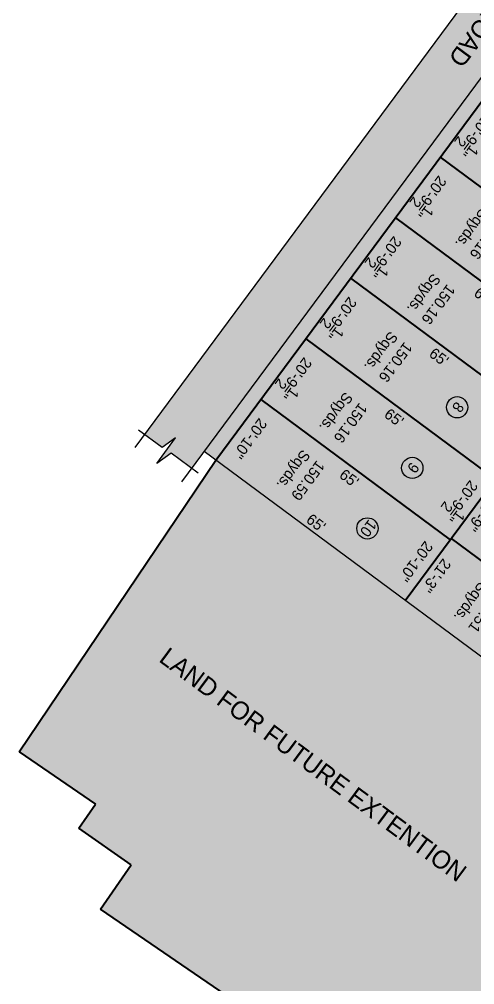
# Model space of a CAD drawing. Header units: inches. Extents: x 762346 to 770488, y 234893 to 242941.
# Drawn here: x 762904 to 764412, y 237923 to 241118 of the extents above; entities that cross this region are included whole.
import ezdxf

# ---------------------------------------------------------------- set-up
doc = ezdxf.new("R2010")
doc.units = ezdxf.units.IN
doc.header["$MEASUREMENT"] = 0
doc.header["$PDMODE"] = 66
doc.layers.get('Defpoints').update_dxf_attribs({"lineweight": 0})
doc.layers.add('DIM', color=5, linetype='Continuous', lineweight=0)
doc.layers.add('Main Road', color=7, linetype='Continuous')
doc.layers.add('Text', color=7, linetype='Continuous')
doc.styles.get("Standard").update_dxf_attribs({"font": 'comic.ttf'})
doc.dimstyles.new('SEC', dxfattribs={"dimtxt": 10, "dimasz": 0.18, "dimexe": 2, "dimexo": 2.0625, "dimgap": 0.25, "dimtad": 0, "dimdec": 1, "dimrnd": 0.0025, "dimzin": 0, "dimdsep": 46, "dimlunit": 4, "dimtxsty": 'Standard', "dimcen": 0.09, "dimclrd": 256, "dimclre": 256, "dimclrt": 256, "dimadec": 0, "dimazin": 0, "dimtfac": 1, "dimtdec": 1, "dimtofl": 0, "dimtmove": 0, "dimatfit": 3, "dimfxl": 1, "dimtolj": 1, "dimtzin": 0, "dimlwd": -1, "dimlwe": -1, "dimarcsym": 0})

# ---------------------------------------------------------------- blocks, each defined once
blk = doc.blocks.new('*D45')
at = {"layer": 'Defpoints', "color": 0, "transparency": 16777216}
for p in [(767407, 239314.4), (767158.2, 239280.2, 99.9), (767407, 239280.2, 99.9)]:
    blk.add_point(p, dxfattribs=at)
at = {"layer": 'DIM', "color": 5, "transparency": 16777216, "insert": (767282.6, 239314.4), "char_height": 36, "attachment_point": 5}
blk.add_mtext('\\A1;20\'-9"', dxfattribs=at)
blk = doc.blocks.new('_Oblique')
at = {"color": 0, "linetype": 'ByBlock', "lineweight": -2}
blk.add_line((-0.5, -0.5), (0.5, 0.5), dxfattribs=at)
blk = doc.blocks.new('*D46')
at = {"layer": 'Defpoints', "color": 0, "transparency": 16777216}
for p in [(767662.2, 239314.4), (767407.2, 239280.2, 99.9), (767662.2, 239280.2, 99.9)]:
    blk.add_point(p, dxfattribs=at)
at = {"layer": 'DIM', "color": 5, "transparency": 16777216, "insert": (767534.7, 239314.4), "char_height": 36, "attachment_point": 5}
blk.add_mtext('\\A1;21\'-3"', dxfattribs=at)
blk = doc.blocks.new('*D54')
at = {"layer": 'Defpoints', "color": 0, "transparency": 16777216}
for p in [(767407.2, 239862.2, 99.9), (767407.2, 239280.2, 99.9), (767441.6, 239280.2)]:
    blk.add_point(p, dxfattribs=at)
at = {"layer": 'DIM', "color": 5, "transparency": 16777216, "insert": (767441.6, 239571.2), "char_height": 36, "attachment_point": 5, "rotation": 90}
blk.add_mtext('\\A1;48\'-6"', dxfattribs=at)
blk = doc.blocks.new('*D58')
at = {"layer": 'Defpoints', "color": 0, "transparency": 16777216}
for p in [(766414, 238548.5), (766164.5, 238500.4, 99.9), (766414, 238500.4, 99.9)]:
    blk.add_point(p, dxfattribs=at)
at = {"layer": 'DIM', "color": 5, "transparency": 16777216, "insert": (766289.2, 238548.5), "char_height": 36, "attachment_point": 5}
blk.add_mtext('\\A1;20\'-9{\\H1x;\\S1/2;}"', dxfattribs=at)
blk = doc.blocks.new('*D59')
at = {"layer": 'Defpoints', "color": 0, "transparency": 16777216}
for p in [(766913, 238548.5), (766663.5, 238500.4, 99.9), (766913, 238500.4, 99.9)]:
    blk.add_point(p, dxfattribs=at)
at = {"layer": 'DIM', "color": 5, "transparency": 16777216, "insert": (766788.2, 238548.5), "char_height": 36, "attachment_point": 5}
blk.add_mtext('\\A1;20\'-9{\\H1x;\\S1/2;}"', dxfattribs=at)
blk = doc.blocks.new('*D60')
at = {"layer": 'Defpoints', "color": 0, "transparency": 16777216}
for p in [(766663.5, 238548.5), (766414, 238500.4, 99.9), (766663.5, 238500.4, 99.9)]:
    blk.add_point(p, dxfattribs=at)
at = {"layer": 'DIM', "color": 5, "transparency": 16777216, "insert": (766538.7, 238548.5), "char_height": 36, "attachment_point": 5}
blk.add_mtext('\\A1;20\'-9{\\H1x;\\S1/2;}"', dxfattribs=at)
blk = doc.blocks.new('*D61')
at = {"layer": 'Defpoints', "color": 0, "transparency": 16777216}
for p in [(767162.5, 238548.5), (766913, 238500.4, 99.9), (767162.5, 238500.4, 99.9)]:
    blk.add_point(p, dxfattribs=at)
at = {"layer": 'DIM', "color": 5, "transparency": 16777216, "insert": (767037.7, 238548.5), "char_height": 36, "attachment_point": 5}
blk.add_mtext('\\A1;20\'-9{\\H1x;\\S1/2;}"', dxfattribs=at)
blk = doc.blocks.new('*D62')
at = {"layer": 'Defpoints', "color": 0, "transparency": 16777216}
for p in [(767412, 238548.5), (767162.5, 238500.4, 99.9), (767412, 238500.4, 99.9)]:
    blk.add_point(p, dxfattribs=at)
at = {"layer": 'DIM', "color": 5, "transparency": 16777216, "insert": (767287.2, 238548.5), "char_height": 36, "attachment_point": 5}
blk.add_mtext('\\A1;20\'-9{\\H1x;\\S1/2;}"', dxfattribs=at)
blk = doc.blocks.new('*D63')
at = {"layer": 'Defpoints', "color": 0, "transparency": 16777216}
for p in [(767662.2, 238548.5), (767412, 238500.2, 99.9), (767662.2, 238500.2, 99.9)]:
    blk.add_point(p, dxfattribs=at)
at = {"layer": 'DIM', "color": 5, "transparency": 16777216, "insert": (767537.1, 238548.5), "char_height": 36, "attachment_point": 5}
blk.add_mtext('\\A1;20\'-10"', dxfattribs=at)
blk = doc.blocks.new('*D67')
at = {"layer": 'Defpoints', "color": 0, "transparency": 16777216}
for p in [(766414, 239280.2, 99.9), (766414, 238500.2, 99.9), (766449.3, 238500.2)]:
    blk.add_point(p, dxfattribs=at)
at = {"layer": 'DIM', "color": 5, "transparency": 16777216, "insert": (766449.3, 238890.2), "char_height": 36, "attachment_point": 5, "rotation": 90}
blk.add_mtext("\\A1;65'", dxfattribs=at)
blk = doc.blocks.new('*D68')
at = {"layer": 'Defpoints', "color": 0, "transparency": 16777216}
for p in [(766663.5, 239280.2, 99.9), (766663.5, 238500.2, 99.9), (766698.8, 238500.2)]:
    blk.add_point(p, dxfattribs=at)
at = {"layer": 'DIM', "color": 5, "transparency": 16777216, "insert": (766698.8, 238890.2), "char_height": 36, "attachment_point": 5, "rotation": 90}
blk.add_mtext("\\A1;65'", dxfattribs=at)
blk = doc.blocks.new('*D69')
at = {"layer": 'Defpoints', "color": 0, "transparency": 16777216}
for p in [(766913, 239280.2, 99.9), (766913, 238500.2, 99.9), (766948.3, 238500.2)]:
    blk.add_point(p, dxfattribs=at)
at = {"layer": 'DIM', "color": 5, "transparency": 16777216, "insert": (766948.3, 238890.2), "char_height": 36, "attachment_point": 5, "rotation": 90}
blk.add_mtext("\\A1;65'", dxfattribs=at)
blk = doc.blocks.new('*D70')
at = {"layer": 'Defpoints', "color": 0, "transparency": 16777216}
for p in [(767162.5, 239280.2, 99.9), (767162.5, 238500.2, 99.9), (767197.8, 238500.2)]:
    blk.add_point(p, dxfattribs=at)
at = {"layer": 'DIM', "color": 5, "transparency": 16777216, "insert": (767197.8, 238890.2), "char_height": 36, "attachment_point": 5, "rotation": 90}
blk.add_mtext("\\A1;65'", dxfattribs=at)
blk = doc.blocks.new('*D71')
at = {"layer": 'Defpoints', "color": 0, "transparency": 16777216}
for p in [(767412, 239280.2, 99.9), (767412, 238500.2, 99.9), (767447.3, 238500.2)]:
    blk.add_point(p, dxfattribs=at)
at = {"layer": 'DIM', "color": 5, "transparency": 16777216, "insert": (767447.3, 238890.2), "char_height": 36, "attachment_point": 5, "rotation": 90}
blk.add_mtext("\\A1;65'", dxfattribs=at)
blk = doc.blocks.new('*D72')
at = {"layer": 'Defpoints', "color": 0, "transparency": 16777216}
for p in [(767662.2, 239280.2, 99.9), (767631.6, 238500.2), (767662.2, 238500.2, 99.9)]:
    blk.add_point(p, dxfattribs=at)
at = {"layer": 'DIM', "color": 5, "transparency": 16777216, "insert": (767631.6, 238890.2), "char_height": 36, "attachment_point": 5, "rotation": 90}
blk.add_mtext("\\A1;65'", dxfattribs=at)
blk = doc.blocks.new('*D80')
at = {"layer": 'Defpoints', "color": 0, "transparency": 16777216}
for p in [(766913, 239280, 99.9), (767162.5, 239280, 99.9), (767162.5, 239231.9)]:
    blk.add_point(p, dxfattribs=at)
at = {"layer": 'DIM', "color": 5, "transparency": 16777216, "insert": (767037.7, 239231.9), "char_height": 36, "attachment_point": 5}
blk.add_mtext('\\A1;20\'-9{\\H1x;\\S1/2;}"', dxfattribs=at)
blk = doc.blocks.new('*D81')
at = {"layer": 'Defpoints', "color": 0, "transparency": 16777216}
for p in [(767162.5, 239280, 99.9), (767412, 239280, 99.9), (767412, 239231.9)]:
    blk.add_point(p, dxfattribs=at)
at = {"layer": 'DIM', "color": 5, "transparency": 16777216, "insert": (767287.2, 239231.9), "char_height": 36, "attachment_point": 5}
blk.add_mtext('\\A1;20\'-9{\\H1x;\\S1/2;}"', dxfattribs=at)
blk = doc.blocks.new('*D82')
at = {"layer": 'Defpoints', "color": 0, "transparency": 16777216}
for p in [(767412, 239280.2, 99.9), (767662.2, 239280.2, 99.9), (767662.2, 239231.9)]:
    blk.add_point(p, dxfattribs=at)
at = {"layer": 'DIM', "color": 5, "transparency": 16777216, "insert": (767537.1, 239231.9), "char_height": 36, "attachment_point": 5}
blk.add_mtext('\\A1;20\'-10"', dxfattribs=at)
blk = doc.blocks.new('ram')
at = {"true_color": 0xafd9aa}
h = blk.add_hatch(color=9, dxfattribs=at)
h.dxf.hatch_style = 1
h.paths.add_polyline_path([(769034.58, 240340.63), (767662.2, 240235.14), (767662.2, 238500.21), (768825.05, 238551.65), (768813.55, 238857.33), (768911.44, 238860.17), (768905.52, 239071.43), (769083.82, 239077.96)])
h.paths.add_polyline_path([(768938.46, 242102.81), (768885.67, 242864.64), (768824.52, 244225.01), (767678.38, 244171.99), (767648.38, 240489.13), (769024.75, 240594.92)])
h = blk.add_hatch(color=4)
h.dxf.hatch_style = 1
h.paths.add_polyline_path([(767662.2, 239862.2), (763902.64, 239862.2), (763908.16, 239280.21), (767662.2, 239280.21)])
h = blk.add_hatch(color=9)
h.dxf.hatch_style = 1
h.paths.add_polyline_path([(767731.44, 238452.21), (763830.15, 238452.21), (763830.15, 238367.47), (763774.2, 238349.17), (763879.31, 238349.17), (763827.3, 238331.85), (763827.3, 238260.21), (767734.28, 238260.21), (767734.28, 238331.85), (767682.27, 238349.17), (767787.38, 238349.17), (767731.44, 238367.47)])
h.paths.add_polyline_path([(767662.2, 238500.21), (763915.55, 238500.21), (763916.01, 238452.21), (767662.2, 238452.21)])
at = {"layer": 'DIM'}
h = blk.add_hatch(color=3, dxfattribs=at)
h.dxf.hatch_style = 1
h.paths.add_polyline_path([(767662.2, 239280.21), (763908.16, 239280.21), (763915.55, 238500.21), (767662.2, 238500.21)])
at = {"lineweight": 40}
for p, q in [((769034.58, 240340.63), (769083.82, 239077.96)), ((767662.2, 239280.21), (763908.16, 239280.21)), ((769083.82, 239077.96), (768905.52, 239071.43)), ((768905.52, 239071.43), (768911.44, 238860.17)), ((768911.44, 238860.17), (768813.55, 238857.33)), ((768825.05, 238551.65), (768813.55, 238857.33)), ((768825.05, 238551.65), (767662.2, 238500.21)), ((767662.2, 238500.21), (763915.55, 238500.21))]:
    blk.add_line(p, q, dxfattribs=at)
at = {"lineweight": 30}
for p, q in [((767787.06, 238452.21), (763775.62, 238452.21)), ((767787.06, 238260.21), (763776.08, 238260.21))]:
    blk.add_line(p, q, dxfattribs=at)
blk.add_lwpolyline([(767662.2, 240235.14), (767662.2, 238452.21)])
at = {"lineweight": 40}
for points in [[(767407.25, 239280.21), (767407.25, 239862.2)], [(766413.99, 238500.21), (766413.99, 239280.21)], [(766663.49, 238500.21), (766663.49, 239280.21)], [(766912.99, 238500.21), (766912.99, 239280.21)], [(767162.49, 238500.21), (767162.49, 239280.21)], [(767411.99, 238500.21), (767411.99, 239280.21)]]:
    blk.add_lwpolyline(points, dxfattribs=at)
at = {"lineweight": 30, "elevation": -99.87}
blk.add_lwpolyline([(767731.44, 238479.05), (767731.44, 238367.47), (767787.38, 238349.17), (767682.27, 238349.17), (767734.28, 238331.85), (767734.28, 238235.46)], dxfattribs=at)
for centre in [(767046.07, 239037.67), (767295.57, 239037.67), (767545.07, 239037.67)]:
    blk.add_circle(centre, 35.16)
at = {"layer": 'Main Road', "lineweight": 40, "insert": (768249.98, 238740.96, -99.87), "char_height": 60, "attachment_point": 1, "rotation": 90}
blk.add_mtext_dynamic_manual_height_columns('LAND FOR FUTURE EXTENTION', width=4787.4791, gutter_width=50, heights=[0], dxfattribs=at)
at = {"layer": 'Main Road', "lineweight": 40, "insert": (765446.54, 238384.93, -99.87), "char_height": 60, "attachment_point": 1}
blk.add_mtext_dynamic_manual_height_columns('16\'-0" WIDE ROAD ', width=4787.4791, gutter_width=50, heights=[0], dxfattribs=at)
at = {"layer": 'Text', "lineweight": 40, "char_height": 36, "attachment_point": 7}
for s, insert in [('\\pxqc;114.51\\PSqyds.', (767439.2, 239428.87, -199.74)), ('\\pxqc;150.16\\PSqyds.', (766443.19, 238696.82, -199.74)), ('\\pxqc;150.16\\PSqyds.', (766711.27, 238696.82, -199.74)), ('\\pxqc;150.16\\PSqyds.', (766949.38, 238696.82, -199.74)), ('\\pxqc;150.16\\PSqyds.', (767199.44, 238696.82, -199.74)), ('\\pxqc;150.59\\PSqyds.', (767436.74, 238696.82, -199.74))]:
    blk.add_mtext_dynamic_manual_height_columns(s, width=196.5811, gutter_width=50, heights=[0], dxfattribs=dict(at, insert=insert))
at = {"layer": 'Text', "char_height": 36, "attachment_point": 7}
for s, insert in [('\\pxqc;8', (764650.35, 239021.82)), ('\\pxqc;9', (764899.85, 239021.82)), ('\\pxqc;10', (765149.35, 239021.82))]:
    blk.add_mtext_dynamic_manual_height_columns(s, width=4787.4791, gutter_width=50, heights=[0], dxfattribs=dict(at, insert=insert))
at = {"layer": 'DIM'}
for p1, p2, distance, picture, middle in [((767407.25, 239862.2), (767407.25, 239280.21), 34.39, '*D54', (767441.63, 239571.21, -99.87)), ((767158.2453, 239280.2069), (767406.9972, 239280.2069), 34.1858, '*D45', (767282.6213, 239314.3927, -99.872)), ((767407.2453, 239280.2069), (767662.2, 239280.2069), 34.1858, '*D46', (767534.7226, 239314.3927, -99.872)), ((766413.99, 239280.21), (766413.99, 238500.21), 35.32, '*D67', (766449.31, 238890.21, -99.87)), ((766663.49, 239280.21), (766663.49, 238500.21), 35.32, '*D68', (766698.81, 238890.21, -99.87)), ((766912.99, 239280.21), (766912.99, 238500.21), 35.32, '*D69', (766948.31, 238890.21, -99.87)), ((766912.99, 239279.97), (767162.49, 239279.97), -48.09, '*D80', (767037.74, 239231.88, -99.87)), ((767162.49, 239280.21), (767162.49, 238500.21), 35.32, '*D70', (767197.81, 238890.21, -99.87)), ((767162.49, 239279.97), (767411.99, 239279.97), -48.09, '*D81', (767287.24, 239231.88, -99.87)), ((767411.99, 239280.21), (767411.99, 238500.21), 35.32, '*D71', (767447.31, 238890.21, -99.87)), ((767411.99, 239280.21), (767662.2, 239280.21), -48.33, '*D82', (767537.1, 239231.88, -99.87)), ((767662.2, 239280.21), (767662.2, 238500.21), -30.55, '*D72', (767631.65, 238890.21, -99.87)), ((766164.49, 238500.45), (766413.99, 238500.45), 48.09, '*D58', (766289.24, 238548.54, -99.87)), ((766413.99, 238500.45), (766663.49, 238500.45), 48.09, '*D60', (766538.74, 238548.54, -99.87)), ((766663.49, 238500.45), (766912.99, 238500.45), 48.09, '*D59', (766788.24, 238548.54, -99.87)), ((766912.99, 238500.45), (767162.49, 238500.45), 48.09, '*D61', (767037.74, 238548.54, -99.87)), ((767162.49, 238500.45), (767411.99, 238500.45), 48.09, '*D62', (767287.24, 238548.54, -99.87)), ((767411.99, 238500.21), (767662.2, 238500.21), 48.33, '*D63', (767537.1, 238548.54, -99.87))]:
    dim = blk.add_aligned_dim(p1=p1, p2=p2, distance=distance, dimstyle='SEC', override={"dimtxt": 36, "dimasz": 12, "dimse1": 1, "dimse2": 1, "dimsd1": 1, "dimsd2": 1, "dimclrt": 5, "dimldrblk": 'Oblique', "dimfxl": 0.18, "dimtfillclr": 3}, dxfattribs=at)
    dim.commit()
    dim.dimension.update_dxf_attribs({"geometry": picture, "text_midpoint": middle})

msp = doc.modelspace()

# ---------------------------------------------------------------- block references
at = {"rotation": 233.4756329251595}
msp.add_blockref('ram', (1028780.8, 998502.3), dxfattribs=at)

doc.saveas('drawing.dxf')
